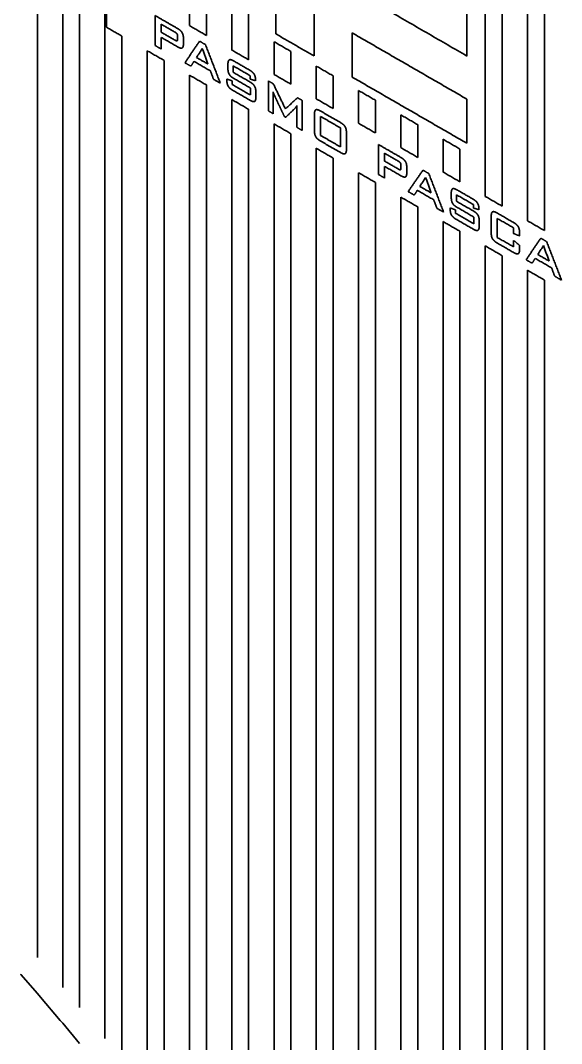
# Model space of a CAD drawing. Header units: millimetres. Extents: x 101 to 1819, y 134 to 1482.
# Drawn here: x 1292.9 to 1338.2, y 257.1 to 342.7 of the extents above; entities that cross this region are included whole.
import ezdxf

# ---------------------------------------------------------------- set-up
doc = ezdxf.new("R2010")
doc.units = ezdxf.units.MM
doc.layers.add('1', color=7, linetype='Continuous', lineweight=18)

msp = doc.modelspace()

# ---------------------------------------------------------------- linework, layer by layer
at = {"layer": '1', "color": 0, "linetype": 'Continuous', "lineweight": 35}
for p, q in [((1335.37, 426.435), (1335.37, 325.932)), ((1336.784, 427.13), (1336.784, 325.116)), ((1331.834, 424.695), (1331.834, 327.974)), ((1333.248, 425.39), (1333.248, 327.157)), ((1312.035, 414.945), (1312.035, 339.404)), ((1310.621, 414.248), (1310.621, 340.221)), ((1308.499, 413.205), (1308.499, 341.446)), ((1307.085, 412.508), (1307.085, 342.262)), ((1300.014, 409.027), (1300.014, 257.506)), ((1297.893, 407.981), (1297.893, 260.1)), ((1296.479, 407.285), (1296.479, 261.794)), ((1294.357, 406.238), (1294.357, 264.288)), ((1330.301, 350.802), (1330.301, 339.72)), ((1317.507, 347.111), (1317.507, 339.724)), ((1300.147, 346.268), (1300.147, 342.127)), ((1304.226, 343.097), (1304.226, 340.588)), ((1304.723, 342.377), (1304.723, 341.711)), ((1320.697, 341.654), (1320.697, 337.96)), ((1301.428, 341.387), (1301.428, 255.753)), ((1304.723, 341.279), (1304.723, 340.301)), ((1306.087, 341.39), (1306.087, 341.123)), ((1306.575, 341.254), (1306.575, 340.695)), ((1314.156, 340.919), (1314.156, 338.18)), ((1303.55, 340.162), (1303.55, 253.094)), ((1315.571, 340.103), (1315.571, 337.363)), ((1304.964, 339.346), (1304.964, 251.305)), ((1310.3, 338.997), (1310.3, 338.72)), ((1307.085, 338.121), (1307.085, 248.606)), ((1310.742, 338.897), (1310.742, 338.357)), ((1317.692, 338.878), (1317.692, 336.139)), ((1308.499, 337.304), (1308.499, 246.802)), ((1310.658, 337.643), (1310.658, 337.346)), ((1312.165, 338.075), (1312.165, 337.789)), ((1313.684, 337.636), (1313.684, 335.127)), ((1319.106, 338.061), (1319.106, 335.322)), ((1312.194, 337.033), (1312.194, 336.459)), ((1312.641, 336.668), (1312.641, 336.323)), ((1321.227, 336.837), (1321.227, 334.097)), ((1310.621, 336.08), (1310.621, 244.097)), ((1316.522, 335.997), (1316.522, 333.489)), ((1322.642, 336.02), (1322.642, 333.281)), ((1330.295, 336.113), (1330.295, 332.418)), ((1312.035, 335.263), (1312.035, 242.299)), ((1317.54, 334.817), (1317.54, 333.494)), ((1324.763, 334.795), (1324.763, 332.056)), ((1314.156, 334.038), (1314.156, 239.619)), ((1318.046, 334.671), (1318.046, 333.081)), ((1326.177, 333.979), (1326.177, 331.24)), ((1315.57, 333.222), (1315.57, 237.85)), ((1319.712, 333.708), (1319.712, 332.119)), ((1320.218, 333.271), (1320.218, 331.948)), ((1322.912, 332.308), (1322.912, 329.8)), ((1328.298, 332.754), (1328.298, 330.015)), ((1317.692, 331.997), (1317.692, 235.226)), ((1323.408, 331.589), (1323.408, 330.923)), ((1329.713, 331.938), (1329.713, 329.198)), ((1319.106, 331.181), (1319.106, 233.496)), ((1323.408, 330.49), (1323.408, 329.513)), ((1324.772, 330.602), (1324.772, 330.335)), ((1325.261, 330.466), (1325.261, 329.907)), ((1321.227, 329.956), (1321.227, 230.912)), ((1322.642, 329.14), (1322.642, 229.196)), ((1324.763, 327.915), (1324.763, 226.646)), ((1328.986, 328.209), (1328.986, 327.931)), ((1329.428, 328.109), (1329.428, 327.569)), ((1326.177, 327.098), (1326.177, 224.969)), ((1330.851, 327.287), (1330.851, 327)), ((1329.344, 326.855), (1329.344, 326.558)), ((1330.88, 326.244), (1330.88, 325.671)), ((1332.328, 326.279), (1332.328, 324.957)), ((1332.833, 326.133), (1332.833, 324.543)), ((1328.298, 325.874), (1328.298, 222.492)), ((1331.326, 325.88), (1331.326, 325.535)), ((1334.197, 325.345), (1334.197, 324.869)), ((1329.713, 325.057), (1329.713, 219.022)), ((1334.702, 324.908), (1334.702, 324.67)), ((1331.834, 323.832), (1331.834, 217.797)), ((1334.197, 324.295), (1334.197, 323.756)), ((1334.702, 323.882), (1334.702, 323.586)), ((1333.248, 323.016), (1333.248, 216.991)), ((1335.369, 321.791), (1335.369, 215.757)), ((1336.784, 320.975), (1336.784, 214.939)), ((1292.943, 262.914), (1292.969, 262.885)), ((1292.969, 262.885), (1294.357, 261.286)), ((1294.357, 261.286), (1294.628, 260.974)), ((1294.628, 260.974), (1296.275, 259.036)), ((1296.275, 259.036), (1296.479, 258.793)), ((1296.479, 258.793), (1297.893, 257.097))]:
    msp.add_line(p, q, dxfattribs=at)
for points, degree in [([(1314.3, 352.656), (1314.307, 341.571)], 1), ([(1317.507, 347.111), (1330.301, 339.72)], 1), ([(1304.226, 343.097), (1306.087, 342.022)], 1), ([(1301.428, 341.387), (1300.147, 342.127)], 1), ([(1305.878, 341.71), (1304.723, 342.377)], 1), ([(1304.723, 341.711), (1305.878, 341.044)], 1), ([(1305.896, 341.699), (1305.878, 341.71)], 1), ([(1305.914, 341.688), (1305.896, 341.699)], 1), ([(1305.93, 341.677), (1305.914, 341.688)], 1), ([(1305.946, 341.666), (1305.93, 341.677)], 1), ([(1305.96, 341.655), (1305.946, 341.666)], 1), ([(1305.974, 341.643), (1305.96, 341.655)], 1), ([(1305.987, 341.632), (1305.974, 341.643)], 1), ([(1306, 341.62), (1305.987, 341.632)], 1), ([(1306.011, 341.609), (1306, 341.62)], 1), ([(1306.022, 341.596), (1306.011, 341.609)], 1), ([(1306.031, 341.584), (1306.022, 341.596)], 1), ([(1306.04, 341.571), (1306.031, 341.584)], 1), ([(1306.048, 341.558), (1306.04, 341.571)], 1), ([(1306.056, 341.544), (1306.048, 341.558)], 1), ([(1306.062, 341.53), (1306.056, 341.544)], 1), ([(1306.087, 342.022), (1306.127, 341.998)], 1), ([(1306.127, 341.998), (1306.166, 341.974)], 1), ([(1306.166, 341.974), (1306.203, 341.949)], 1), ([(1306.203, 341.949), (1306.238, 341.923)], 1), ([(1306.238, 341.923), (1306.272, 341.897)], 1), ([(1306.272, 341.897), (1306.303, 341.87)], 1), ([(1306.303, 341.87), (1306.333, 341.843)], 1), ([(1306.333, 341.843), (1306.361, 341.816)], 1), ([(1306.361, 341.816), (1306.387, 341.787)], 1), ([(1306.387, 341.787), (1306.412, 341.758)], 1), ([(1306.412, 341.758), (1306.434, 341.728)], 1), ([(1306.434, 341.728), (1306.455, 341.698)], 1), ([(1306.455, 341.698), (1306.475, 341.666)], 1), ([(1306.475, 341.666), (1306.492, 341.634)], 1), ([(1306.492, 341.634), (1306.508, 341.6)], 1), ([(1306.508, 341.6), (1306.522, 341.566)], 1), ([(1306.522, 341.566), (1306.535, 341.531)], 1), ([(1308.499, 341.446), (1307.085, 342.262)], 1), ([(1314.307, 341.571), (1317.507, 339.724)], 1), ([(1330.295, 336.113), (1320.697, 341.654)], 1), ([(1306.087, 340.491), (1304.723, 341.279)], 1), ([(1305.878, 341.044), (1305.896, 341.034)], 1), ([(1305.896, 341.034), (1305.914, 341.025)], 1), ([(1305.914, 341.025), (1305.93, 341.017)], 1), ([(1305.93, 341.017), (1305.946, 341.01)], 1), ([(1305.946, 341.01), (1305.96, 341.005)], 1), ([(1305.96, 341.005), (1305.974, 341)], 1), ([(1305.974, 341), (1305.987, 340.996)], 1), ([(1305.987, 340.996), (1306, 340.994)], 1), ([(1306, 340.994), (1306.011, 340.992)], 1), ([(1306.011, 340.992), (1306.022, 340.992)], 1), ([(1306.022, 340.992), (1306.031, 340.993)], 1), ([(1306.031, 340.993), (1306.04, 340.996)], 1), ([(1306.04, 340.996), (1306.048, 341)], 1), ([(1306.048, 341), (1306.056, 341.005)], 1), ([(1306.056, 341.005), (1306.062, 341.012)], 1), ([(1306.068, 341.515), (1306.062, 341.53)], 1), ([(1306.062, 341.012), (1306.068, 341.02)], 1), ([(1306.073, 341.499), (1306.068, 341.515)], 1), ([(1306.068, 341.02), (1306.073, 341.03)], 1), ([(1306.077, 341.483), (1306.073, 341.499)], 1), ([(1306.073, 341.03), (1306.077, 341.041)], 1), ([(1306.081, 341.466), (1306.077, 341.483)], 1), ([(1306.077, 341.041), (1306.081, 341.054)], 1), ([(1306.083, 341.448), (1306.081, 341.466)], 1), ([(1306.081, 341.054), (1306.083, 341.069)], 1), ([(1306.085, 341.43), (1306.083, 341.448)], 1), ([(1306.083, 341.069), (1306.085, 341.085)], 1), ([(1306.086, 341.411), (1306.085, 341.43)], 1), ([(1306.085, 341.085), (1306.086, 341.103)], 1), ([(1306.087, 341.39), (1306.086, 341.411)], 1), ([(1306.086, 341.103), (1306.087, 341.123)], 1), ([(1306.535, 341.531), (1306.545, 341.495)], 1), ([(1306.545, 341.495), (1306.554, 341.458)], 1), ([(1306.554, 341.458), (1306.562, 341.419)], 1), ([(1306.562, 341.419), (1306.568, 341.38)], 1), ([(1306.568, 341.38), (1306.572, 341.339)], 1), ([(1306.572, 341.339), (1306.574, 341.297)], 1), ([(1306.574, 341.297), (1306.575, 341.254)], 1), ([(1306.575, 340.695), (1306.574, 340.653)], 1), ([(1306.701, 339.159), (1307.93, 340.958)], 1), ([(1307.93, 340.958), (1308.418, 340.676)], 1), ([(1315.571, 340.103), (1314.156, 340.919)], 1), ([(1304.964, 339.346), (1303.55, 340.162)], 1), ([(1304.723, 340.301), (1304.226, 340.588)], 1), ([(1306.127, 340.468), (1306.087, 340.491)], 1), ([(1306.166, 340.448), (1306.127, 340.468)], 1), ([(1306.203, 340.43), (1306.166, 340.448)], 1), ([(1306.238, 340.415), (1306.203, 340.43)], 1), ([(1306.272, 340.403), (1306.238, 340.415)], 1), ([(1306.303, 340.393), (1306.272, 340.403)], 1), ([(1306.333, 340.386), (1306.303, 340.393)], 1), ([(1306.361, 340.381), (1306.333, 340.386)], 1), ([(1306.387, 340.379), (1306.361, 340.381)], 1), ([(1306.412, 340.38), (1306.387, 340.379)], 1), ([(1306.434, 340.384), (1306.412, 340.38)], 1), ([(1306.455, 340.39), (1306.434, 340.384)], 1), ([(1306.475, 340.399), (1306.455, 340.39)], 1), ([(1306.492, 340.411), (1306.475, 340.399)], 1), ([(1306.508, 340.426), (1306.492, 340.411)], 1), ([(1306.522, 340.444), (1306.508, 340.426)], 1), ([(1306.535, 340.465), (1306.522, 340.444)], 1), ([(1306.545, 340.489), (1306.535, 340.465)], 1), ([(1306.554, 340.515), (1306.545, 340.489)], 1), ([(1306.562, 340.545), (1306.554, 340.515)], 1), ([(1306.568, 340.578), (1306.562, 340.545)], 1), ([(1306.572, 340.614), (1306.568, 340.578)], 1), ([(1306.574, 340.653), (1306.572, 340.614)], 1), ([(1308.157, 340.341), (1307.673, 339.599)], 1), ([(1308.625, 339.05), (1308.157, 340.341)], 1), ([(1308.418, 340.676), (1309.665, 337.448)], 1), ([(1312.035, 339.404), (1310.621, 340.221)], 1), ([(1307.206, 338.868), (1306.701, 339.159)], 1), ([(1307.459, 339.271), (1307.206, 338.868)], 1), ([(1308.835, 338.476), (1307.459, 339.271)], 1), ([(1307.673, 339.599), (1308.625, 339.05)], 1), ([(1310.3, 338.997), (1310.301, 339.053)], 1), ([(1310.301, 339.053), (1310.303, 339.106)], 1), ([(1310.303, 339.106), (1310.306, 339.154)], 1), ([(1310.306, 339.154), (1310.312, 339.198)], 1), ([(1310.312, 339.198), (1310.318, 339.237)], 1), ([(1310.318, 339.237), (1310.327, 339.273)], 1), ([(1310.327, 339.273), (1310.337, 339.304)], 1), ([(1310.337, 339.304), (1310.349, 339.332)], 1), ([(1310.349, 339.332), (1310.363, 339.355)], 1), ([(1310.363, 339.355), (1310.379, 339.375)], 1), ([(1310.379, 339.375), (1310.396, 339.391)], 1), ([(1310.396, 339.391), (1310.416, 339.403)], 1), ([(1310.416, 339.403), (1310.438, 339.411)], 1), ([(1310.438, 339.411), (1310.462, 339.416)], 1), ([(1310.462, 339.416), (1310.489, 339.417)], 1), ([(1310.489, 339.417), (1310.518, 339.415)], 1), ([(1310.518, 339.415), (1310.549, 339.409)], 1), ([(1310.549, 339.409), (1310.582, 339.4)], 1), ([(1310.582, 339.4), (1310.618, 339.388)], 1), ([(1310.618, 339.388), (1310.657, 339.372)], 1), ([(1310.657, 339.372), (1310.698, 339.353)], 1), ([(1310.698, 339.353), (1310.742, 339.332)], 1), ([(1310.742, 339.332), (1310.789, 339.307)], 1), ([(1310.789, 339.307), (1310.839, 339.279)], 1), ([(1310.839, 339.279), (1312.072, 338.566)], 1), ([(1307.085, 338.121), (1308.499, 337.304)], 1), ([(1309.096, 337.776), (1308.835, 338.476)], 1), ([(1310.301, 338.662), (1310.3, 338.72)], 1), ([(1310.303, 338.607), (1310.301, 338.662)], 1), ([(1310.306, 338.555), (1310.303, 338.607)], 1), ([(1310.312, 338.505), (1310.306, 338.555)], 1), ([(1310.318, 338.458), (1310.312, 338.505)], 1), ([(1310.327, 338.413), (1310.318, 338.458)], 1), ([(1310.337, 338.369), (1310.327, 338.413)], 1), ([(1310.349, 338.328), (1310.337, 338.369)], 1), ([(1310.363, 338.288), (1310.349, 338.328)], 1), ([(1310.379, 338.251), (1310.363, 338.288)], 1), ([(1310.396, 338.214), (1310.379, 338.251)], 1), ([(1310.416, 338.179), (1310.396, 338.214)], 1), ([(1310.438, 338.145), (1310.416, 338.179)], 1), ([(1310.462, 338.112), (1310.438, 338.145)], 1), ([(1312.165, 338.075), (1310.742, 338.897)], 1), ([(1310.742, 338.357), (1312.098, 337.575)], 1), ([(1312.072, 338.566), (1312.12, 338.539)], 1), ([(1312.12, 338.539), (1312.164, 338.511)], 1), ([(1312.164, 338.511), (1312.207, 338.483)], 1), ([(1312.207, 338.483), (1312.247, 338.455)], 1), ([(1312.247, 338.455), (1312.284, 338.427)], 1), ([(1312.284, 338.427), (1312.32, 338.398)], 1), ([(1312.32, 338.398), (1312.353, 338.37)], 1), ([(1312.353, 338.37), (1312.384, 338.34)], 1), ([(1312.384, 338.34), (1312.413, 338.31)], 1), ([(1312.413, 338.31), (1312.44, 338.279)], 1), ([(1312.44, 338.279), (1312.464, 338.247)], 1), ([(1312.464, 338.247), (1312.487, 338.215)], 1), ([(1312.487, 338.215), (1312.508, 338.181)], 1), ([(1312.508, 338.181), (1312.526, 338.146)], 1), ([(1312.526, 338.146), (1312.543, 338.109)], 1), ([(1314.156, 338.18), (1315.571, 337.363)], 1), ([(1319.106, 338.061), (1317.692, 338.878)], 1), ([(1309.665, 337.448), (1309.096, 337.776)], 1), ([(1310.212, 337.668), (1310.212, 337.793)], 1), ([(1310.212, 337.793), (1310.658, 337.643)], 1), ([(1310.215, 337.613), (1310.212, 337.668)], 1), ([(1310.218, 337.561), (1310.215, 337.613)], 1), ([(1310.224, 337.511), (1310.218, 337.561)], 1), ([(1310.23, 337.463), (1310.224, 337.511)], 1), ([(1310.239, 337.418), (1310.23, 337.463)], 1), ([(1310.249, 337.375), (1310.239, 337.418)], 1), ([(1310.262, 337.333), (1310.249, 337.375)], 1), ([(1310.276, 337.294), (1310.262, 337.333)], 1), ([(1310.292, 337.255), (1310.276, 337.294)], 1), ([(1310.489, 338.081), (1310.462, 338.112)], 1), ([(1310.518, 338.05), (1310.489, 338.081)], 1), ([(1310.549, 338.019), (1310.518, 338.05)], 1), ([(1310.582, 337.99), (1310.549, 338.019)], 1), ([(1310.618, 337.96), (1310.582, 337.99)], 1), ([(1310.657, 337.931), (1310.618, 337.96)], 1), ([(1310.698, 337.902), (1310.657, 337.931)], 1), ([(1310.658, 337.346), (1312.194, 336.459)], 1), ([(1310.742, 337.874), (1310.698, 337.902)], 1), ([(1310.789, 337.845), (1310.742, 337.874)], 1), ([(1310.839, 337.815), (1310.789, 337.845)], 1), ([(1312.194, 337.033), (1310.839, 337.815)], 1), ([(1312.098, 337.575), (1312.147, 337.546)], 1), ([(1312.147, 337.546), (1312.194, 337.517)], 1), ([(1312.611, 337.652), (1312.165, 337.789)], 1), ([(1312.194, 337.517), (1312.238, 337.488)], 1), ([(1312.238, 337.488), (1312.28, 337.459)], 1), ([(1312.28, 337.459), (1312.318, 337.429)], 1), ([(1312.318, 337.429), (1312.355, 337.4)], 1), ([(1312.355, 337.4), (1312.389, 337.37)], 1), ([(1312.389, 337.37), (1312.42, 337.34)], 1), ([(1312.42, 337.34), (1312.449, 337.309)], 1), ([(1312.449, 337.309), (1312.476, 337.277)], 1), ([(1312.476, 337.277), (1312.5, 337.244)], 1), ([(1312.543, 338.109), (1312.558, 338.072)], 1), ([(1312.558, 338.072), (1312.57, 338.032)], 1), ([(1312.57, 338.032), (1312.581, 337.991)], 1), ([(1312.581, 337.991), (1312.591, 337.949)], 1), ([(1312.591, 337.949), (1312.598, 337.904)], 1), ([(1312.598, 337.904), (1312.604, 337.858)], 1), ([(1312.604, 337.858), (1312.608, 337.809)], 1), ([(1312.608, 337.809), (1312.61, 337.759)], 1), ([(1312.61, 337.759), (1312.611, 337.706), (1312.611, 337.652)], 2), ([(1313.684, 337.636), (1314.093, 337.4)], 1), ([(1314.093, 337.4), (1315.116, 335.293)], 1), ([(1320.697, 337.96), (1330.295, 332.418)], 1), ([(1310.31, 337.219), (1310.292, 337.255)], 1), ([(1310.33, 337.184), (1310.31, 337.219)], 1), ([(1310.352, 337.15), (1310.33, 337.184)], 1), ([(1310.377, 337.117), (1310.352, 337.15)], 1), ([(1310.403, 337.085), (1310.377, 337.117)], 1), ([(1310.432, 337.054), (1310.403, 337.085)], 1), ([(1310.464, 337.024), (1310.432, 337.054)], 1), ([(1310.498, 336.994), (1310.464, 337.024)], 1), ([(1310.534, 336.964), (1310.498, 336.994)], 1), ([(1310.573, 336.935), (1310.534, 336.964)], 1), ([(1310.614, 336.906), (1310.573, 336.935)], 1), ([(1310.658, 336.877), (1310.614, 336.906)], 1), ([(1310.705, 336.848), (1310.658, 336.877)], 1), ([(1310.755, 336.819), (1310.705, 336.848)], 1), ([(1312.098, 336.044), (1310.755, 336.819)], 1), ([(1312.5, 337.244), (1312.522, 337.21)], 1), ([(1312.522, 337.21), (1312.542, 337.175)], 1), ([(1312.542, 337.175), (1312.56, 337.138)], 1), ([(1312.56, 337.138), (1312.576, 337.1)], 1), ([(1312.576, 337.1), (1312.591, 337.06)], 1), ([(1312.591, 337.06), (1312.603, 337.019)], 1), ([(1312.603, 337.019), (1312.613, 336.976)], 1), ([(1312.613, 336.976), (1312.622, 336.93)], 1), ([(1312.622, 336.93), (1312.629, 336.883)], 1), ([(1312.629, 336.883), (1312.634, 336.833)], 1), ([(1312.634, 336.833), (1312.638, 336.781)], 1), ([(1312.638, 336.781), (1312.64, 336.726)], 1), ([(1312.64, 336.726), (1312.641, 336.668)], 1), ([(1314.084, 336.702), (1314.08, 336.717)], 1), ([(1314.089, 336.688), (1314.084, 336.702)], 1), ([(1314.093, 336.674), (1314.089, 336.688)], 1), ([(1314.098, 336.659), (1314.093, 336.674)], 1), ([(1314.103, 336.645), (1314.098, 336.659)], 1), ([(1314.108, 336.631), (1314.103, 336.645)], 1), ([(1314.113, 336.617), (1314.108, 336.631)], 1), ([(1314.118, 336.603), (1314.113, 336.617)], 1), ([(1314.123, 336.589), (1314.118, 336.603)], 1), ([(1314.128, 336.575), (1314.123, 336.589)], 1), ([(1314.134, 336.561), (1314.128, 336.575)], 1), ([(1314.139, 336.547), (1314.134, 336.561)], 1), ([(1314.145, 336.533), (1314.139, 336.547)], 1), ([(1314.15, 336.519), (1314.145, 336.533)], 1), ([(1314.156, 336.506), (1314.15, 336.519)], 1), ([(1314.162, 336.492), (1314.156, 336.506)], 1), ([(1314.168, 336.478), (1314.162, 336.492)], 1), ([(1321.227, 336.837), (1322.642, 336.02)], 1), ([(1312.035, 335.263), (1310.621, 336.08)], 1), ([(1312.147, 336.016), (1312.098, 336.044)], 1), ([(1312.194, 335.99), (1312.147, 336.016)], 1), ([(1312.238, 335.969), (1312.194, 335.99)], 1), ([(1312.28, 335.95), (1312.238, 335.969)], 1), ([(1312.318, 335.934), (1312.28, 335.95)], 1), ([(1312.355, 335.921), (1312.318, 335.934)], 1), ([(1312.389, 335.912), (1312.355, 335.921)], 1), ([(1312.42, 335.906), (1312.389, 335.912)], 1), ([(1312.449, 335.904), (1312.42, 335.906)], 1), ([(1312.476, 335.905), (1312.449, 335.904)], 1), ([(1312.5, 335.91), (1312.476, 335.905)], 1), ([(1312.522, 335.918), (1312.5, 335.91)], 1), ([(1312.542, 335.93), (1312.522, 335.918)], 1), ([(1312.56, 335.946), (1312.542, 335.93)], 1), ([(1312.576, 335.965), (1312.56, 335.946)], 1), ([(1312.591, 335.989), (1312.576, 335.965)], 1), ([(1312.603, 336.016), (1312.591, 335.989)], 1), ([(1312.613, 336.047), (1312.603, 336.016)], 1), ([(1312.622, 336.083), (1312.613, 336.047)], 1), ([(1312.629, 336.122), (1312.622, 336.083)], 1), ([(1312.634, 336.166), (1312.629, 336.122)], 1), ([(1312.638, 336.214), (1312.634, 336.166)], 1), ([(1312.64, 336.266), (1312.638, 336.214)], 1), ([(1312.641, 336.323), (1312.64, 336.266)], 1), ([(1315.116, 335.293), (1316.118, 336.231)], 1), ([(1316.071, 335.567), (1316.024, 335.481), (1315.99, 335.431)], 2), ([(1316.118, 336.231), (1316.522, 335.997)], 1), ([(1317.692, 336.139), (1319.106, 335.322)], 1), ([(1314.093, 334.892), (1313.684, 335.127)], 1), ([(1315.945, 335.378), (1315.128, 334.595)], 1), ([(1315.95, 335.382), (1315.945, 335.378)], 1), ([(1315.955, 335.387), (1315.95, 335.382)], 1), ([(1315.96, 335.393), (1315.955, 335.387)], 1), ([(1315.964, 335.398), (1315.96, 335.393)], 1), ([(1315.969, 335.404), (1315.964, 335.398)], 1), ([(1315.974, 335.411), (1315.969, 335.404)], 1), ([(1315.979, 335.417), (1315.974, 335.411)], 1), ([(1315.984, 335.424), (1315.979, 335.417)], 1), ([(1315.99, 335.431), (1315.984, 335.424)], 1), ([(1317.54, 334.817), (1317.541, 334.873)], 1), ([(1317.541, 334.873), (1317.543, 334.926)], 1), ([(1317.543, 334.926), (1317.547, 334.974)], 1), ([(1317.547, 334.974), (1317.552, 335.017)], 1), ([(1317.552, 335.017), (1317.559, 335.057)], 1), ([(1317.559, 335.057), (1317.567, 335.093)], 1), ([(1317.567, 335.093), (1317.577, 335.124)], 1), ([(1317.577, 335.124), (1317.589, 335.152)], 1), ([(1317.589, 335.152), (1317.603, 335.175)], 1), ([(1317.603, 335.175), (1317.619, 335.195)], 1), ([(1317.619, 335.195), (1317.637, 335.211)], 1), ([(1317.637, 335.211), (1317.657, 335.223)], 1), ([(1317.657, 335.223), (1317.679, 335.231)], 1), ([(1317.679, 335.231), (1317.703, 335.236)], 1), ([(1317.703, 335.236), (1317.729, 335.237)], 1), ([(1317.729, 335.237), (1317.758, 335.235)], 1), ([(1317.758, 335.235), (1317.789, 335.229)], 1), ([(1317.789, 335.229), (1317.823, 335.22)], 1), ([(1317.823, 335.22), (1317.859, 335.208)], 1), ([(1317.859, 335.208), (1317.897, 335.192)], 1), ([(1317.897, 335.192), (1317.939, 335.173)], 1), ([(1317.939, 335.173), (1317.983, 335.151)], 1), ([(1317.983, 335.151), (1318.03, 335.126)], 1), ([(1318.03, 335.126), (1318.079, 335.098)], 1), ([(1318.079, 335.098), (1319.679, 334.175)], 1), ([(1326.177, 333.979), (1324.763, 334.795)], 1), ([(1314.156, 334.038), (1315.57, 333.222)], 1), ([(1315.128, 334.595), (1315.027, 334.653)], 1), ([(1319.712, 333.708), (1318.046, 334.671)], 1), ([(1319.679, 334.175), (1319.728, 334.145)], 1), ([(1319.728, 334.145), (1319.775, 334.116)], 1), ([(1319.775, 334.116), (1319.819, 334.088)], 1), ([(1319.819, 334.088), (1319.861, 334.059)], 1), ([(1319.861, 334.059), (1319.899, 334.03)], 1), ([(1319.899, 334.03), (1319.935, 334)], 1), ([(1319.935, 334), (1319.969, 333.971)], 1), ([(1319.969, 333.971), (1320, 333.94)], 1), ([(1320, 333.94), (1320.029, 333.909)], 1), ([(1320.029, 333.909), (1320.055, 333.878)], 1), ([(1320.055, 333.878), (1320.079, 333.845)], 1), ([(1320.079, 333.845), (1320.101, 333.811)], 1), ([(1322.642, 333.281), (1321.227, 334.097)], 1), ([(1316.522, 333.489), (1316.055, 333.759)], 1), ([(1317.541, 333.437), (1317.54, 333.494)], 1), ([(1317.543, 333.382), (1317.541, 333.437)], 1), ([(1317.547, 333.33), (1317.543, 333.382)], 1), ([(1317.552, 333.28), (1317.547, 333.33)], 1), ([(1317.559, 333.232), (1317.552, 333.28)], 1), ([(1317.567, 333.187), (1317.559, 333.232)], 1), ([(1317.577, 333.144), (1317.567, 333.187)], 1), ([(1317.589, 333.103), (1317.577, 333.144)], 1), ([(1317.603, 333.063), (1317.589, 333.103)], 1), ([(1317.619, 333.025), (1317.603, 333.063)], 1), ([(1317.637, 332.989), (1317.619, 333.025)], 1), ([(1317.657, 332.954), (1317.637, 332.989)], 1), ([(1318.046, 333.081), (1319.712, 332.119)], 1), ([(1320.101, 333.811), (1320.121, 333.776)], 1), ([(1320.121, 333.776), (1320.139, 333.74)], 1), ([(1320.139, 333.74), (1320.155, 333.702)], 1), ([(1320.155, 333.702), (1320.169, 333.662)], 1), ([(1320.169, 333.662), (1320.181, 333.621)], 1), ([(1320.181, 333.621), (1320.191, 333.578)], 1), ([(1320.191, 333.578), (1320.199, 333.532)], 1), ([(1320.199, 333.532), (1320.206, 333.485)], 1), ([(1320.206, 333.485), (1320.211, 333.435)], 1), ([(1320.211, 333.435), (1320.215, 333.383)], 1), ([(1320.215, 333.383), (1320.217, 333.328)], 1), ([(1320.217, 333.328), (1320.218, 333.271)], 1), ([(1317.679, 332.92), (1317.657, 332.954)], 1), ([(1317.703, 332.887), (1317.679, 332.92)], 1), ([(1317.729, 332.855), (1317.703, 332.887)], 1), ([(1317.758, 332.825), (1317.729, 332.855)], 1), ([(1317.789, 332.794), (1317.758, 332.825)], 1), ([(1317.823, 332.765), (1317.789, 332.794)], 1), ([(1317.859, 332.735), (1317.823, 332.765)], 1), ([(1317.897, 332.706), (1317.859, 332.735)], 1), ([(1317.939, 332.677), (1317.897, 332.706)], 1), ([(1317.983, 332.648), (1317.939, 332.677)], 1), ([(1318.03, 332.619), (1317.983, 332.648)], 1), ([(1318.079, 332.59), (1318.03, 332.619)], 1), ([(1319.679, 331.666), (1318.079, 332.59)], 1), ([(1322.912, 332.308), (1324.772, 331.234)], 1), ([(1329.713, 331.938), (1328.298, 332.754)], 1), ([(1317.692, 331.997), (1319.106, 331.181)], 1), ([(1319.728, 331.638), (1319.679, 331.666)], 1), ([(1319.775, 331.614), (1319.728, 331.638)], 1), ([(1319.819, 331.592), (1319.775, 331.614)], 1), ([(1319.861, 331.573), (1319.819, 331.592)], 1), ([(1319.899, 331.557), (1319.861, 331.573)], 1), ([(1319.935, 331.545), (1319.899, 331.557)], 1), ([(1319.969, 331.536), (1319.935, 331.545)], 1), ([(1320, 331.53), (1319.969, 331.536)], 1), ([(1320.029, 331.528), (1320, 331.53)], 1), ([(1320.055, 331.529), (1320.029, 331.528)], 1), ([(1320.079, 331.534), (1320.055, 331.529)], 1), ([(1320.101, 331.542), (1320.079, 331.534)], 1), ([(1320.121, 331.554), (1320.101, 331.542)], 1), ([(1320.139, 331.57), (1320.121, 331.554)], 1), ([(1320.155, 331.59), (1320.139, 331.57)], 1), ([(1320.169, 331.613), (1320.155, 331.59)], 1), ([(1320.181, 331.641), (1320.169, 331.613)], 1), ([(1320.191, 331.672), (1320.181, 331.641)], 1), ([(1320.199, 331.708), (1320.191, 331.672)], 1), ([(1320.206, 331.747), (1320.199, 331.708)], 1), ([(1320.211, 331.791), (1320.206, 331.747)], 1), ([(1320.215, 331.839), (1320.211, 331.791)], 1), ([(1320.217, 331.892), (1320.215, 331.839)], 1), ([(1320.218, 331.948), (1320.217, 331.892)], 1), ([(1324.564, 330.921), (1323.408, 331.589)], 1), ([(1324.763, 332.056), (1326.177, 331.24)], 1), ([(1323.408, 330.923), (1324.564, 330.256)], 1), ([(1324.772, 329.703), (1323.408, 330.49)], 1), ([(1324.582, 330.91), (1324.564, 330.921)], 1), ([(1324.599, 330.899), (1324.582, 330.91)], 1), ([(1324.616, 330.888), (1324.599, 330.899)], 1), ([(1324.631, 330.877), (1324.616, 330.888)], 1), ([(1324.646, 330.866), (1324.631, 330.877)], 1), ([(1324.66, 330.855), (1324.646, 330.866)], 1), ([(1324.673, 330.844), (1324.66, 330.855)], 1), ([(1324.685, 330.832), (1324.673, 330.844)], 1), ([(1324.697, 330.82), (1324.685, 330.832)], 1), ([(1324.707, 330.808), (1324.697, 330.82)], 1), ([(1324.717, 330.796), (1324.707, 330.808)], 1), ([(1324.726, 330.783), (1324.717, 330.796)], 1), ([(1324.734, 330.769), (1324.726, 330.783)], 1), ([(1324.741, 330.756), (1324.734, 330.769)], 1), ([(1324.748, 330.741), (1324.741, 330.756)], 1), ([(1324.754, 330.726), (1324.748, 330.741)], 1), ([(1324.759, 330.711), (1324.754, 330.726)], 1), ([(1324.763, 330.695), (1324.759, 330.711)], 1), ([(1324.766, 330.678), (1324.763, 330.695)], 1), ([(1324.769, 330.66), (1324.766, 330.678)], 1), ([(1324.771, 330.642), (1324.769, 330.66)], 1), ([(1324.772, 330.622), (1324.771, 330.642)], 1), ([(1324.772, 331.234), (1324.813, 331.21)], 1), ([(1324.772, 330.602), (1324.772, 330.622)], 1), ([(1324.813, 331.21), (1324.852, 331.185)], 1), ([(1324.852, 331.185), (1324.889, 331.16)], 1), ([(1324.889, 331.16), (1324.924, 331.135)], 1), ([(1324.924, 331.135), (1324.957, 331.109)], 1), ([(1324.957, 331.109), (1324.989, 331.082)], 1), ([(1324.989, 331.082), (1325.019, 331.055)], 1), ([(1325.019, 331.055), (1325.047, 331.027)], 1), ([(1325.047, 331.027), (1325.073, 330.999)], 1), ([(1325.073, 330.999), (1325.097, 330.97)], 1), ([(1325.097, 330.97), (1325.12, 330.94)], 1), ([(1325.12, 330.94), (1325.141, 330.909)], 1), ([(1325.141, 330.909), (1325.16, 330.878)], 1), ([(1325.16, 330.878), (1325.178, 330.845)], 1), ([(1325.178, 330.845), (1325.194, 330.812)], 1), ([(1325.194, 330.812), (1325.208, 330.778)], 1), ([(1325.208, 330.778), (1325.22, 330.743)], 1), ([(1325.22, 330.743), (1325.231, 330.707)], 1), ([(1325.231, 330.707), (1325.24, 330.669)], 1), ([(1325.24, 330.669), (1325.248, 330.631)], 1), ([(1325.248, 330.631), (1325.253, 330.592)], 1), ([(1325.253, 330.592), (1325.257, 330.551)], 1), ([(1325.257, 330.551), (1325.26, 330.509)], 1), ([(1325.26, 330.509), (1325.261, 330.466)], 1), ([(1322.642, 329.14), (1321.227, 329.956)], 1), ([(1323.408, 329.513), (1322.912, 329.8)], 1), ([(1324.564, 330.256), (1324.582, 330.246)], 1), ([(1324.582, 330.246), (1324.599, 330.237)], 1), ([(1324.599, 330.237), (1324.616, 330.229)], 1), ([(1324.616, 330.229), (1324.631, 330.222)], 1), ([(1324.631, 330.222), (1324.646, 330.216)], 1), ([(1324.646, 330.216), (1324.66, 330.212)], 1), ([(1324.66, 330.212), (1324.673, 330.208)], 1), ([(1324.673, 330.208), (1324.685, 330.205)], 1), ([(1324.685, 330.205), (1324.697, 330.204)], 1), ([(1324.697, 330.204), (1324.707, 330.204)], 1), ([(1324.707, 330.204), (1324.717, 330.205)], 1), ([(1324.717, 330.205), (1324.726, 330.208)], 1), ([(1324.726, 330.208), (1324.734, 330.212)], 1), ([(1324.734, 330.212), (1324.741, 330.217)], 1), ([(1324.741, 330.217), (1324.748, 330.224)], 1), ([(1324.748, 330.224), (1324.754, 330.232)], 1), ([(1324.754, 330.232), (1324.759, 330.242)], 1), ([(1324.759, 330.242), (1324.763, 330.253)], 1), ([(1324.763, 330.253), (1324.766, 330.266)], 1), ([(1324.766, 330.266), (1324.769, 330.281)], 1), ([(1324.769, 330.281), (1324.771, 330.297)], 1), ([(1324.771, 330.297), (1324.772, 330.315)], 1), ([(1324.772, 330.315), (1324.772, 330.335)], 1), ([(1324.813, 329.68), (1324.772, 329.703)], 1), ([(1324.852, 329.66), (1324.813, 329.68)], 1), ([(1324.889, 329.642), (1324.852, 329.66)], 1), ([(1324.924, 329.627), (1324.889, 329.642)], 1), ([(1324.957, 329.615), (1324.924, 329.627)], 1), ([(1324.989, 329.605), (1324.957, 329.615)], 1), ([(1325.019, 329.597), (1324.989, 329.605)], 1), ([(1325.047, 329.593), (1325.019, 329.597)], 1), ([(1325.073, 329.591), (1325.047, 329.593)], 1), ([(1325.097, 329.592), (1325.073, 329.591)], 1), ([(1325.12, 329.595), (1325.097, 329.592)], 1), ([(1325.141, 329.602), (1325.12, 329.595)], 1), ([(1325.16, 329.611), (1325.141, 329.602)], 1), ([(1325.178, 329.623), (1325.16, 329.611)], 1), ([(1325.194, 329.638), (1325.178, 329.623)], 1), ([(1325.208, 329.656), (1325.194, 329.638)], 1), ([(1325.22, 329.677), (1325.208, 329.656)], 1), ([(1325.231, 329.7), (1325.22, 329.677)], 1), ([(1325.24, 329.727), (1325.231, 329.7)], 1), ([(1325.248, 329.757), (1325.24, 329.727)], 1), ([(1325.253, 329.79), (1325.248, 329.757)], 1), ([(1325.257, 329.826), (1325.253, 329.79)], 1), ([(1325.26, 329.865), (1325.257, 329.826)], 1), ([(1325.261, 329.907), (1325.26, 329.865)], 1), ([(1325.387, 328.371), (1326.616, 330.17)], 1), ([(1326.616, 330.17), (1327.104, 329.888)], 1), ([(1327.104, 329.888), (1328.35, 326.66)], 1), ([(1328.298, 330.015), (1329.713, 329.198)], 1), ([(1326.843, 329.552), (1326.359, 328.811)], 1), ([(1326.359, 328.811), (1327.311, 328.262)], 1), ([(1327.311, 328.262), (1326.843, 329.552)], 1), ([(1326.177, 327.098), (1324.763, 327.915)], 1), ([(1325.892, 328.079), (1325.387, 328.371)], 1), ([(1326.145, 328.483), (1325.892, 328.079)], 1), ([(1327.521, 327.688), (1326.145, 328.483)], 1), ([(1328.986, 328.265), (1328.989, 328.318)], 1), ([(1328.986, 328.209), (1328.986, 328.265)], 1), ([(1328.986, 327.874), (1328.986, 327.931)], 1), ([(1328.989, 327.819), (1328.986, 327.874)], 1), ([(1328.989, 328.318), (1328.992, 328.366)], 1), ([(1328.992, 328.366), (1328.997, 328.409)], 1), ([(1328.997, 328.409), (1329.004, 328.449)], 1), ([(1329.004, 328.449), (1329.012, 328.485)], 1), ([(1329.012, 328.485), (1329.023, 328.516)], 1), ([(1329.023, 328.516), (1329.035, 328.543)], 1), ([(1329.035, 328.543), (1329.049, 328.567)], 1), ([(1329.049, 328.567), (1329.064, 328.587)], 1), ([(1329.064, 328.587), (1329.082, 328.603)], 1), ([(1329.082, 328.603), (1329.102, 328.615)], 1), ([(1329.102, 328.615), (1329.124, 328.623)], 1), ([(1329.124, 328.623), (1329.148, 328.628)], 1), ([(1329.148, 328.628), (1329.175, 328.629)], 1), ([(1329.175, 328.629), (1329.203, 328.627)], 1), ([(1329.203, 328.627), (1329.235, 328.621)], 1), ([(1329.235, 328.621), (1329.268, 328.612)], 1), ([(1329.268, 328.612), (1329.304, 328.6)], 1), ([(1329.304, 328.6), (1329.343, 328.584)], 1), ([(1329.343, 328.584), (1329.384, 328.565)], 1), ([(1329.384, 328.565), (1329.428, 328.543)], 1), ([(1329.428, 328.543), (1329.475, 328.518)], 1), ([(1330.851, 327.287), (1329.428, 328.109)], 1), ([(1329.475, 328.518), (1329.525, 328.49)], 1), ([(1329.525, 328.49), (1330.758, 327.778)], 1), ([(1333.248, 327.157), (1331.834, 327.974)], 1), ([(1327.782, 326.988), (1327.521, 327.688)], 1), ([(1328.35, 326.66), (1327.782, 326.988)], 1), ([(1328.898, 326.88), (1328.897, 327.005)], 1), ([(1328.897, 327.005), (1329.344, 326.855)], 1), ([(1328.992, 327.767), (1328.989, 327.819)], 1), ([(1328.997, 327.717), (1328.992, 327.767)], 1), ([(1329.004, 327.67), (1328.997, 327.717)], 1), ([(1329.012, 327.624), (1329.004, 327.67)], 1), ([(1329.023, 327.581), (1329.012, 327.624)], 1), ([(1329.035, 327.54), (1329.023, 327.581)], 1), ([(1329.049, 327.5), (1329.035, 327.54)], 1), ([(1329.064, 327.462), (1329.049, 327.5)], 1), ([(1329.082, 327.426), (1329.064, 327.462)], 1), ([(1329.102, 327.391), (1329.082, 327.426)], 1), ([(1329.124, 327.357), (1329.102, 327.391)], 1), ([(1329.148, 327.324), (1329.124, 327.357)], 1), ([(1329.175, 327.292), (1329.148, 327.324)], 1), ([(1329.203, 327.262), (1329.175, 327.292)], 1), ([(1329.235, 327.231), (1329.203, 327.262)], 1), ([(1329.268, 327.202), (1329.235, 327.231)], 1), ([(1329.304, 327.172), (1329.268, 327.202)], 1), ([(1329.343, 327.143), (1329.304, 327.172)], 1), ([(1329.384, 327.114), (1329.343, 327.143)], 1), ([(1329.428, 327.085), (1329.384, 327.114)], 1), ([(1329.428, 327.569), (1330.783, 326.787)], 1), ([(1329.475, 327.056), (1329.428, 327.085)], 1), ([(1329.525, 327.027), (1329.475, 327.056)], 1), ([(1330.88, 326.244), (1329.525, 327.027)], 1), ([(1330.758, 327.778), (1330.805, 327.75)], 1), ([(1330.805, 327.75), (1330.85, 327.722)], 1), ([(1330.85, 327.722), (1330.893, 327.695)], 1), ([(1331.297, 326.864), (1330.851, 327)], 1), ([(1330.893, 327.695), (1330.933, 327.667)], 1), ([(1330.933, 327.667), (1330.97, 327.639)], 1), ([(1330.97, 327.639), (1331.006, 327.61)], 1), ([(1331.006, 327.61), (1331.039, 327.581)], 1), ([(1331.039, 327.581), (1331.07, 327.552)], 1), ([(1331.07, 327.552), (1331.099, 327.522)], 1), ([(1331.099, 327.522), (1331.126, 327.491)], 1), ([(1331.126, 327.491), (1331.15, 327.459)], 1), ([(1331.15, 327.459), (1331.173, 327.426)], 1), ([(1331.173, 327.426), (1331.193, 327.392)], 1), ([(1331.193, 327.392), (1331.212, 327.357)], 1), ([(1331.212, 327.357), (1331.229, 327.321)], 1), ([(1331.229, 327.321), (1331.243, 327.283)], 1), ([(1331.243, 327.283), (1331.256, 327.244)], 1), ([(1331.256, 327.244), (1331.267, 327.203)], 1), ([(1331.267, 327.203), (1331.277, 327.161)], 1), ([(1331.277, 327.161), (1331.284, 327.116)], 1), ([(1331.284, 327.116), (1331.29, 327.07)], 1), ([(1331.29, 327.07), (1331.294, 327.021)], 1), ([(1331.294, 327.021), (1331.296, 326.971)], 1), ([(1328.9, 326.825), (1328.898, 326.88)], 1), ([(1328.904, 326.773), (1328.9, 326.825)], 1), ([(1328.909, 326.723), (1328.904, 326.773)], 1), ([(1328.916, 326.675), (1328.909, 326.723)], 1), ([(1328.925, 326.63), (1328.916, 326.675)], 1), ([(1328.935, 326.586), (1328.925, 326.63)], 1), ([(1328.947, 326.545), (1328.935, 326.586)], 1), ([(1328.961, 326.505), (1328.947, 326.545)], 1), ([(1328.977, 326.467), (1328.961, 326.505)], 1), ([(1328.996, 326.431), (1328.977, 326.467)], 1), ([(1329.016, 326.396), (1328.996, 326.431)], 1), ([(1329.038, 326.362), (1329.016, 326.396)], 1), ([(1329.062, 326.329), (1329.038, 326.362)], 1), ([(1329.089, 326.297), (1329.062, 326.329)], 1), ([(1329.118, 326.266), (1329.089, 326.297)], 1), ([(1329.149, 326.235), (1329.118, 326.266)], 1), ([(1329.183, 326.205), (1329.149, 326.235)], 1), ([(1329.22, 326.176), (1329.183, 326.205)], 1), ([(1329.258, 326.147), (1329.22, 326.176)], 1), ([(1329.3, 326.118), (1329.258, 326.147)], 1), ([(1329.344, 326.558), (1330.88, 325.671)], 1), ([(1330.783, 326.787), (1330.833, 326.757)], 1), ([(1330.833, 326.757), (1330.88, 326.728)], 1), ([(1330.88, 326.728), (1330.924, 326.699)], 1), ([(1330.924, 326.699), (1330.965, 326.67)], 1), ([(1330.965, 326.67), (1331.004, 326.641)], 1), ([(1331.004, 326.641), (1331.04, 326.612)], 1), ([(1331.04, 326.612), (1331.074, 326.582)], 1), ([(1331.074, 326.582), (1331.106, 326.552)], 1), ([(1331.106, 326.552), (1331.135, 326.521)], 1), ([(1331.135, 326.521), (1331.161, 326.489)], 1), ([(1331.161, 326.489), (1331.186, 326.456)], 1), ([(1331.186, 326.456), (1331.208, 326.422)], 1), ([(1331.208, 326.422), (1331.228, 326.387)], 1), ([(1331.228, 326.387), (1331.246, 326.35)], 1), ([(1331.246, 326.35), (1331.262, 326.312)], 1), ([(1331.262, 326.312), (1331.276, 326.272)], 1), ([(1331.276, 326.272), (1331.289, 326.231)], 1), ([(1331.289, 326.231), (1331.299, 326.187)], 1), ([(1331.296, 326.971), (1331.297, 326.918), (1331.297, 326.864)], 2), ([(1331.299, 326.187), (1331.308, 326.142)], 1), ([(1331.308, 326.142), (1331.315, 326.094)], 1), ([(1332.328, 326.279), (1332.329, 326.336)], 1), ([(1332.329, 326.336), (1332.331, 326.388)], 1), ([(1332.331, 326.388), (1332.334, 326.436)], 1), ([(1332.334, 326.436), (1332.34, 326.48)], 1), ([(1332.34, 326.48), (1332.346, 326.519)], 1), ([(1332.346, 326.519), (1332.355, 326.555)], 1), ([(1332.355, 326.555), (1332.365, 326.586)], 1), ([(1332.365, 326.586), (1332.377, 326.614)], 1), ([(1332.377, 326.614), (1332.391, 326.637)], 1), ([(1332.391, 326.637), (1332.407, 326.657)], 1), ([(1332.407, 326.657), (1332.424, 326.673)], 1), ([(1332.424, 326.673), (1332.444, 326.685)], 1), ([(1332.444, 326.685), (1332.466, 326.693)], 1), ([(1332.466, 326.693), (1332.49, 326.698)], 1), ([(1332.49, 326.698), (1332.517, 326.699)], 1), ([(1332.517, 326.699), (1332.546, 326.697)], 1), ([(1332.546, 326.697), (1332.577, 326.691)], 1), ([(1332.577, 326.691), (1332.61, 326.682)], 1), ([(1332.61, 326.682), (1332.646, 326.67)], 1), ([(1332.646, 326.67), (1332.685, 326.654)], 1), ([(1332.685, 326.654), (1332.726, 326.636)], 1), ([(1332.726, 326.636), (1332.77, 326.614)], 1), ([(1332.77, 326.614), (1332.817, 326.589)], 1), ([(1332.817, 326.589), (1332.867, 326.561)], 1), ([(1334.197, 325.345), (1332.833, 326.133)], 1), ([(1332.867, 326.561), (1334.164, 325.812)], 1), ([(1329.713, 325.057), (1328.298, 325.874)], 1), ([(1329.344, 326.089), (1329.3, 326.118)], 1), ([(1329.391, 326.06), (1329.344, 326.089)], 1), ([(1329.44, 326.031), (1329.391, 326.06)], 1), ([(1330.783, 325.255), (1329.44, 326.031)], 1), ([(1331.308, 325.294), (1331.299, 325.259)], 1), ([(1331.315, 325.334), (1331.308, 325.294)], 1), ([(1331.315, 326.094), (1331.32, 326.045)], 1), ([(1331.32, 325.378), (1331.315, 325.334)], 1), ([(1331.32, 326.045), (1331.324, 325.992)], 1), ([(1331.324, 325.426), (1331.32, 325.378)], 1), ([(1331.324, 325.992), (1331.326, 325.937)], 1), ([(1331.326, 325.478), (1331.324, 325.426)], 1), ([(1331.326, 325.937), (1331.326, 325.88)], 1), ([(1331.326, 325.535), (1331.326, 325.478)], 1), ([(1334.164, 325.812), (1334.213, 325.783)], 1), ([(1334.213, 325.783), (1334.26, 325.754)], 1), ([(1334.26, 325.754), (1334.304, 325.725)], 1), ([(1334.304, 325.725), (1334.345, 325.696)], 1), ([(1334.345, 325.696), (1334.384, 325.667)], 1), ([(1334.384, 325.667), (1334.42, 325.638)], 1), ([(1334.42, 325.638), (1334.454, 325.608)], 1), ([(1334.454, 325.608), (1334.485, 325.578)], 1), ([(1334.485, 325.578), (1334.513, 325.547)], 1), ([(1334.513, 325.547), (1334.54, 325.515)], 1), ([(1334.54, 325.515), (1334.564, 325.482)], 1), ([(1334.564, 325.482), (1334.586, 325.448)], 1), ([(1334.586, 325.448), (1334.606, 325.413)], 1), ([(1334.606, 325.413), (1334.624, 325.377)], 1), ([(1334.624, 325.377), (1334.64, 325.339)], 1), ([(1334.64, 325.339), (1334.653, 325.3)], 1), ([(1334.653, 325.3), (1334.665, 325.258)], 1), ([(1335.37, 325.932), (1336.784, 325.116)], 1), ([(1330.833, 325.227), (1330.783, 325.255)], 1), ([(1330.88, 325.202), (1330.833, 325.227)], 1), ([(1330.924, 325.18), (1330.88, 325.202)], 1), ([(1330.965, 325.161), (1330.924, 325.18)], 1), ([(1331.004, 325.146), (1330.965, 325.161)], 1), ([(1331.04, 325.133), (1331.004, 325.146)], 1), ([(1331.074, 325.124), (1331.04, 325.133)], 1), ([(1331.106, 325.118), (1331.074, 325.124)], 1), ([(1331.135, 325.116), (1331.106, 325.118)], 1), ([(1331.161, 325.117), (1331.135, 325.116)], 1), ([(1331.186, 325.122), (1331.161, 325.117)], 1), ([(1331.208, 325.13), (1331.186, 325.122)], 1), ([(1331.228, 325.142), (1331.208, 325.13)], 1), ([(1331.246, 325.157), (1331.228, 325.142)], 1), ([(1331.262, 325.177), (1331.246, 325.157)], 1), ([(1331.276, 325.2), (1331.262, 325.177)], 1), ([(1331.289, 325.228), (1331.276, 325.2)], 1), ([(1331.299, 325.259), (1331.289, 325.228)], 1), ([(1332.329, 324.899), (1332.328, 324.957)], 1), ([(1332.331, 324.844), (1332.329, 324.899)], 1), ([(1332.334, 324.792), (1332.331, 324.844)], 1), ([(1332.34, 324.742), (1332.334, 324.792)], 1), ([(1332.346, 324.695), (1332.34, 324.742)], 1), ([(1332.355, 324.649), (1332.346, 324.695)], 1), ([(1332.365, 324.606), (1332.355, 324.649)], 1), ([(1332.377, 324.565), (1332.365, 324.606)], 1), ([(1332.391, 324.525), (1332.377, 324.565)], 1), ([(1332.407, 324.488), (1332.391, 324.525)], 1), ([(1332.424, 324.451), (1332.407, 324.488)], 1), ([(1332.444, 324.416), (1332.424, 324.451)], 1), ([(1332.833, 324.543), (1334.197, 323.756)], 1), ([(1334.702, 324.67), (1334.197, 324.869)], 1), ([(1334.665, 325.258), (1334.676, 325.215)], 1), ([(1334.676, 325.215), (1334.684, 325.17)], 1), ([(1334.684, 325.17), (1334.691, 325.122)], 1), ([(1334.691, 325.122), (1334.696, 325.073)], 1), ([(1334.696, 325.073), (1334.7, 325.02)], 1), ([(1334.7, 325.02), (1334.702, 324.966)], 1), ([(1334.702, 324.966), (1334.702, 324.908)], 1), ([(1335.249, 322.677), (1336.479, 324.475)], 1), ([(1336.479, 324.475), (1336.967, 324.193)], 1), ([(1331.834, 323.832), (1333.248, 323.016)], 1), ([(1332.466, 324.382), (1332.444, 324.416)], 1), ([(1332.49, 324.35), (1332.466, 324.382)], 1), ([(1332.517, 324.318), (1332.49, 324.35)], 1), ([(1332.546, 324.287), (1332.517, 324.318)], 1), ([(1332.577, 324.257), (1332.546, 324.287)], 1), ([(1332.61, 324.227), (1332.577, 324.257)], 1), ([(1332.646, 324.198), (1332.61, 324.227)], 1), ([(1332.685, 324.169), (1332.646, 324.198)], 1), ([(1332.726, 324.14), (1332.685, 324.169)], 1), ([(1332.77, 324.111), (1332.726, 324.14)], 1), ([(1332.817, 324.082), (1332.77, 324.111)], 1), ([(1332.867, 324.052), (1332.817, 324.082)], 1), ([(1334.164, 323.304), (1332.867, 324.052)], 1), ([(1334.197, 324.295), (1334.702, 323.882)], 1), ([(1334.702, 323.586), (1334.702, 323.529)], 1), ([(1336.706, 323.858), (1336.222, 323.117)], 1), ([(1337.173, 322.567), (1336.706, 323.858)], 1), ([(1336.967, 324.193), (1338.213, 320.966)], 1), ([(1334.213, 323.276), (1334.164, 323.304)], 1), ([(1334.26, 323.251), (1334.213, 323.276)], 1), ([(1334.304, 323.229), (1334.26, 323.251)], 1), ([(1334.345, 323.21), (1334.304, 323.229)], 1), ([(1334.384, 323.194), (1334.345, 323.21)], 1), ([(1334.42, 323.182), (1334.384, 323.194)], 1), ([(1334.454, 323.173), (1334.42, 323.182)], 1), ([(1334.485, 323.167), (1334.454, 323.173)], 1), ([(1334.513, 323.165), (1334.485, 323.167)], 1), ([(1334.54, 323.166), (1334.513, 323.165)], 1), ([(1334.564, 323.171), (1334.54, 323.166)], 1), ([(1334.586, 323.18), (1334.564, 323.171)], 1), ([(1334.606, 323.192), (1334.586, 323.18)], 1), ([(1334.624, 323.207), (1334.606, 323.192)], 1), ([(1334.64, 323.227), (1334.624, 323.207)], 1), ([(1334.653, 323.251), (1334.64, 323.227)], 1), ([(1334.665, 323.278), (1334.653, 323.251)], 1), ([(1334.676, 323.31), (1334.665, 323.278)], 1), ([(1334.684, 323.345), (1334.676, 323.31)], 1), ([(1334.691, 323.385), (1334.684, 323.345)], 1), ([(1334.696, 323.429), (1334.691, 323.385)], 1), ([(1334.7, 323.477), (1334.696, 323.429)], 1), ([(1334.702, 323.529), (1334.7, 323.477)], 1), ([(1336.007, 322.789), (1335.754, 322.385)], 1), ([(1337.384, 321.994), (1336.007, 322.789)], 1), ([(1336.222, 323.117), (1337.173, 322.567)], 1), ([(1335.754, 322.385), (1335.249, 322.677)], 1), ([(1337.645, 321.294), (1337.384, 321.994)], 1), ([(1335.369, 321.791), (1336.784, 320.975)], 1), ([(1338.213, 320.966), (1337.645, 321.294)], 1)]:
    msp.add_open_spline(points, degree=degree, dxfattribs=at)
for points, knots in [([(1314.08, 336.717), (1314.091, 336.582), (1314.092, 336.483), (1314.093, 336.465), (1314.093, 336.255), (1314.093, 336.028), (1314.093, 335.346), (1314.093, 334.892)], [0, 0, 0, 0.228196, 0.228196, 0.456391, 0.456391, 0.912782, 1.825565, 1.825565, 1.825565]), ([(1315.027, 334.653), (1314.855, 335.018), (1314.683, 335.383), (1314.635, 335.484), (1314.476, 335.821), (1314.414, 335.952), (1314.315, 336.163), (1314.256, 336.289), (1314.233, 336.336), (1314.189, 336.43), (1314.168, 336.478)], [0, 0, 0, 0.806929, 0.806929, 1.291087, 1.291087, 1.581581, 1.755878, 1.860456, 1.860456, 2.017323, 2.017323, 2.017323]), ([(1316.055, 333.759), (1316.055, 334.214), (1316.055, 334.896), (1316.055, 335.123), (1316.055, 335.328), (1316.055, 335.35), (1316.058, 335.437), (1316.071, 335.567)], [0, 0, 0, 0.904421, 1.356631, 1.356631, 1.582736, 1.582736, 1.808841, 1.808841, 1.808841])]:
    msp.add_open_spline(points, degree=2, knots=knots, dxfattribs=at)

doc.saveas('drawing.dxf')
